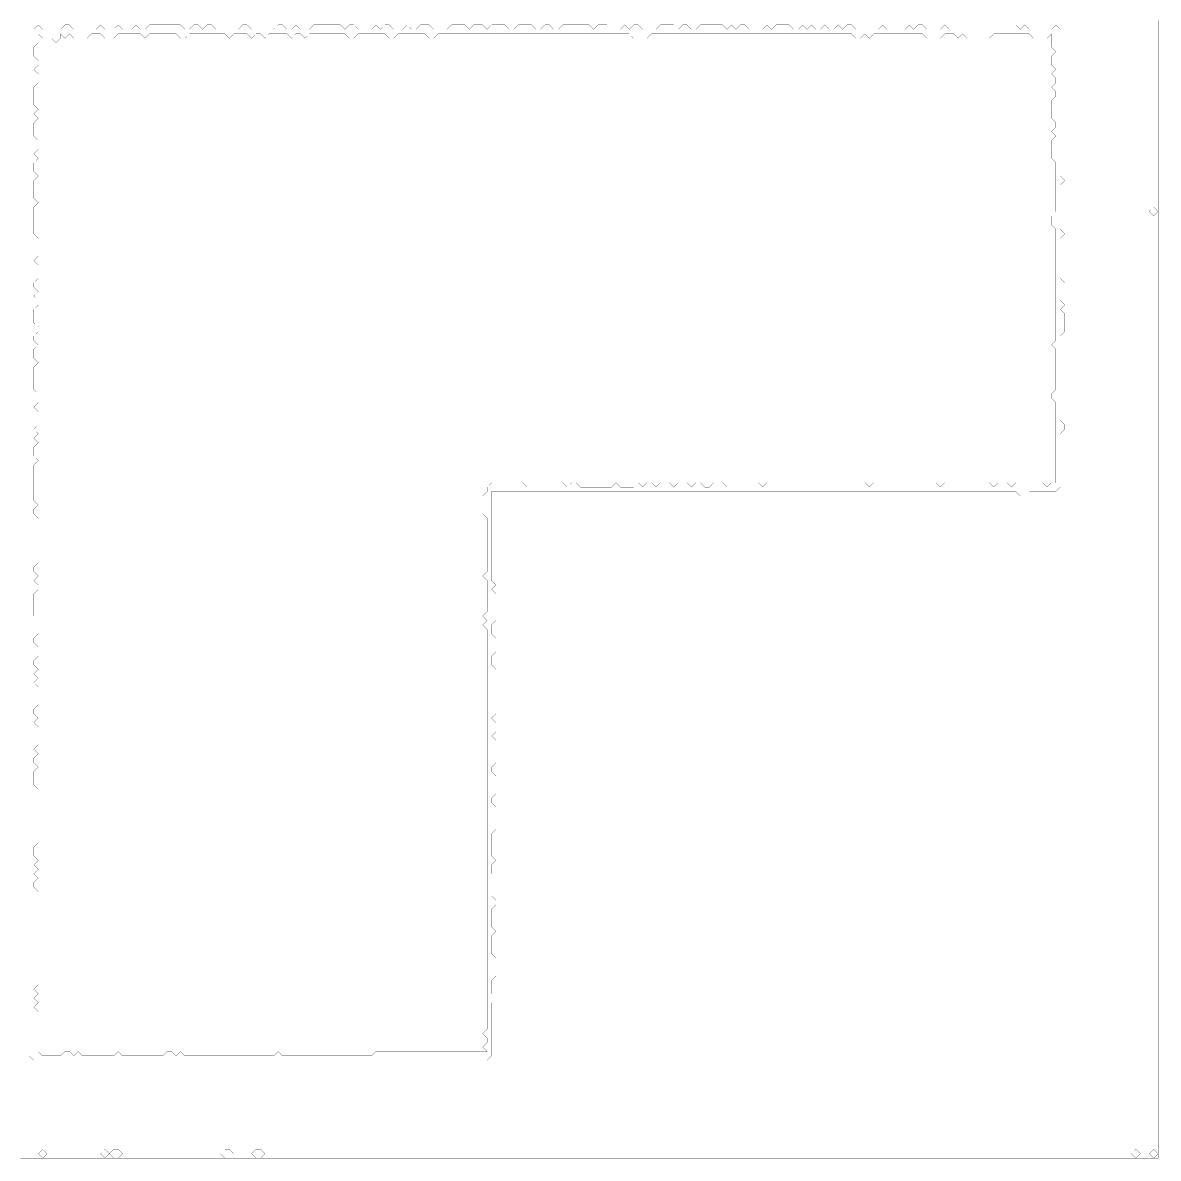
# Model space of a CAD drawing. Header units: metres. Extents: x 0 to 5221, y -5221 to 0.
# Drawn here: x 2610 to 5221, y -5221 to -2610 of the extents above; entities that cross this region are included whole.
import ezdxf

# ---------------------------------------------------------------- set-up
doc = ezdxf.new("R2010")
doc.units = ezdxf.units.M
doc.layers.add('conductor', color=1, linetype='Continuous')
doc.layers.add('substrate', color=5, linetype='Continuous')

msp = doc.modelspace()

# ---------------------------------------------------------------- linework, layer by layer
at = {"layer": 'conductor', "const_width": 0.5}
msp.add_lwpolyline([(2646.2, -2635.9), (2646.2, -2646.2), (2646.2, -2656.4), (2635.9, -2666.6), (2635.9, -2676.8), (2635.9, -2687), (2646.2, -2697.2), (2646.2, -2707.5), (2635.9, -2717.7), (2646.2, -2727.9), (2646.2, -2738.1), (2646.2, -2748.3), (2635.9, -2758.5), (2635.9, -2768.8), (2635.9, -2779), (2635.9, -2789.2), (2635.9, -2799.4), (2646.2, -2809.6), (2635.9, -2819.8), (2646.2, -2830.1), (2635.9, -2840.3), (2635.9, -2850.5), (2635.9, -2860.7), (2635.9, -2870.9), (2646.2, -2881.1), (2646.2, -2891.4), (2646.2, -2901.6), (2635.9, -2911.8), (2646.2, -2922), (2635.9, -2932.2), (2635.9, -2942.4), (2635.9, -2952.7), (2646.2, -2962.9), (2635.9, -2973.1), (2635.9, -2983.3), (2635.9, -2993.5), (2635.9, -3003.7), (2635.9, -3014), (2646.2, -3024.2), (2635.9, -3034.4), (2635.9, -3044.6), (2635.9, -3054.8), (2635.9, -3065), (2635.9, -3075.3), (2635.9, -3085.5), (2635.9, -3095.7), (2646.2, -3105.9), (2646.2, -3116.1), (2646.2, -3126.3), (2646.2, -3136.6), (2646.2, -3146.8), (2635.9, -3157), (2646.2, -3167.2), (2646.2, -3177.4), (2646.2, -3187.6), (2646.2, -3197.9), (2635.9, -3208.1), (2635.9, -3218.3), (2646.2, -3228.5), (2635.9, -3238.7), (2646.2, -3248.9), (2646.2, -3259.2), (2635.9, -3269.4), (2635.9, -3279.6), (2635.9, -3289.8), (2635.9, -3300), (2646.2, -3310.2), (2646.2, -3320.5), (2635.9, -3330.7), (2635.9, -3340.9), (2646.2, -3351.1), (2635.9, -3361.3), (2635.9, -3371.5), (2635.9, -3381.8), (2646.2, -3392), (2635.9, -3402.2), (2635.9, -3412.4), (2635.9, -3422.6), (2635.9, -3432.8), (2635.9, -3443.1), (2635.9, -3453.3), (2646.2, -3463.5), (2646.2, -3473.7), (2646.2, -3483.9), (2635.9, -3494.1), (2646.2, -3504.4), (2646.2, -3514.6), (2646.2, -3524.8), (2646.2, -3535), (2635.9, -3545.2), (2646.2, -3555.4), (2635.9, -3565.7), (2646.2, -3575.9), (2635.9, -3586.1), (2635.9, -3596.3), (2635.9, -3606.5), (2646.2, -3616.7), (2635.9, -3627), (2635.9, -3637.2), (2635.9, -3647.4), (2635.9, -3657.6), (2635.9, -3667.8), (2635.9, -3678), (2635.9, -3688.3), (2635.9, -3698.5), (2635.9, -3708.7), (2646.2, -3718.9), (2635.9, -3729.1), (2635.9, -3739.3), (2646.2, -3749.6), (2646.2, -3759.8), (2646.2, -3770), (2646.2, -3780.2), (2646.2, -3790.4), (2646.2, -3800.6), (2646.2, -3810.9), (2646.2, -3821.1), (2646.2, -3831.3), (2646.2, -3841.5), (2646.2, -3851.7), (2635.9, -3861.9), (2635.9, -3872.2), (2646.2, -3882.4), (2635.9, -3892.6), (2646.2, -3902.8), (2646.2, -3913), (2635.9, -3923.2), (2635.9, -3933.5), (2635.9, -3943.7), (2635.9, -3953.9), (2635.9, -3964.1), (2635.9, -3974.3), (2646.2, -3984.6), (2646.2, -3994.8), (2646.2, -4005), (2646.2, -4015.2), (2635.9, -4025.4), (2635.9, -4035.6), (2646.2, -4045.9), (2646.2, -4056.1), (2646.2, -4066.3), (2635.9, -4076.5), (2635.9, -4086.7), (2646.2, -4096.9), (2635.9, -4107.2), (2646.2, -4117.4), (2635.9, -4127.6), (2646.2, -4137.8), (2646.2, -4148), (2646.2, -4158.2), (2646.2, -4168.5), (2646.2, -4178.7), (2635.9, -4188.9), (2635.9, -4199.1), (2646.2, -4209.3), (2635.9, -4219.5), (2646.2, -4229.8), (2646.2, -4240), (2646.2, -4250.2), (2646.2, -4260.4), (2646.2, -4270.6), (2635.9, -4280.8), (2646.2, -4291.1), (2635.9, -4301.3), (2635.9, -4311.5), (2646.2, -4321.7), (2635.9, -4331.9), (2635.9, -4342.1), (2635.9, -4352.4), (2635.9, -4362.6), (2646.2, -4372.8), (2646.2, -4383), (2646.2, -4393.2), (2646.2, -4403.4), (2646.2, -4413.7), (2646.2, -4423.9), (2646.2, -4434.1), (2646.2, -4444.3), (2646.2, -4454.5), (2646.2, -4464.7), (2646.2, -4475), (2646.2, -4485.2), (2646.2, -4495.4), (2635.9, -4505.6), (2635.9, -4515.8), (2635.9, -4526), (2646.2, -4536.3), (2635.9, -4546.5), (2646.2, -4556.7), (2635.9, -4566.9), (2646.2, -4577.1), (2635.9, -4587.3), (2635.9, -4597.6), (2646.2, -4607.8), (2646.2, -4618), (2646.2, -4628.2), (2646.2, -4638.4), (2646.2, -4648.6), (2646.2, -4658.9), (2646.2, -4669.1), (2646.2, -4679.3), (2646.2, -4689.5), (2646.2, -4699.7), (2646.2, -4709.9), (2646.2, -4720.2), (2646.2, -4730.4), (2646.2, -4740.6), (2646.2, -4750.8), (2646.2, -4761), (2646.2, -4771.2), (2646.2, -4781.5), (2646.2, -4791.7), (2646.2, -4801.9), (2646.2, -4812.1), (2646.2, -4822.3), (2635.9, -4832.5), (2646.2, -4842.8), (2635.9, -4853), (2646.2, -4863.2), (2635.9, -4873.4), (2646.2, -4883.6), (2646.2, -4893.8), (2646.2, -4904.1), (2646.2, -4914.3), (2646.2, -4924.5), (2646.2, -4934.7), (2646.2, -4944.9), (2646.2, -4955.1), (2646.2, -4965.4), (2646.2, -4975.6), (2656.4, -4985.8), (2666.6, -4985.8), (2676.8, -4985.8), (2687, -4985.8), (2697.2, -4985.8), (2707.5, -4975.6), (2717.7, -4975.6), (2727.9, -4985.8), (2738.1, -4975.6), (2748.3, -4985.8), (2758.5, -4985.8), (2768.8, -4985.8), (2779, -4985.8), (2789.2, -4985.8), (2799.4, -4985.8), (2809.6, -4985.8), (2819.8, -4985.8), (2830.1, -4975.6), (2840.3, -4985.8), (2850.5, -4985.8), (2860.7, -4985.8), (2870.9, -4985.8), (2881.1, -4985.8), (2891.4, -4985.8), (2901.6, -4985.8), (2911.8, -4985.8), (2922, -4985.8), (2932.2, -4985.8), (2942.4, -4975.6), (2952.7, -4975.6), (2962.9, -4985.8), (2973.1, -4975.6), (2983.3, -4985.8), (2993.5, -4985.8), (3003.7, -4985.8), (3014, -4985.8), (3024.2, -4985.8), (3034.4, -4985.8), (3044.6, -4985.8), (3054.8, -4985.8), (3065, -4985.8), (3075.3, -4985.8), (3085.5, -4985.8), (3095.7, -4985.8), (3105.9, -4985.8), (3116.1, -4985.8), (3126.3, -4985.8), (3136.6, -4985.8), (3146.8, -4985.8), (3157, -4985.8), (3167.2, -4985.8), (3177.4, -4985.8), (3187.6, -4985.8), (3197.9, -4975.6), (3208.1, -4985.8), (3218.3, -4985.8), (3228.5, -4985.8), (3238.7, -4985.8), (3248.9, -4985.8), (3259.2, -4985.8), (3269.4, -4985.8), (3279.6, -4985.8), (3289.8, -4985.8), (3300, -4985.8), (3310.2, -4985.8), (3320.5, -4985.8), (3330.7, -4985.8), (3340.9, -4985.8), (3351.1, -4985.8), (3361.3, -4985.8), (3371.5, -4985.8), (3381.8, -4985.8), (3392, -4985.8), (3402.2, -4985.8), (3412.4, -4985.8), (3422.6, -4975.6), (3432.8, -4975.6), (3443.1, -4975.6), (3453.3, -4975.6), (3463.5, -4975.6), (3473.7, -4975.6), (3483.9, -4975.6), (3494.1, -4975.6), (3504.4, -4975.6), (3514.6, -4975.6), (3524.8, -4975.6), (3535, -4975.6), (3545.2, -4975.6), (3555.4, -4975.6), (3565.7, -4975.6), (3575.9, -4975.6), (3586.1, -4975.6), (3596.3, -4975.6), (3606.5, -4975.6), (3616.7, -4975.6), (3627, -4975.6), (3637.2, -4975.6), (3647.4, -4975.6), (3657.6, -4975.6), (3667.8, -4975.6), (3678, -4975.6), (3667.8, -4965.4), (3678, -4955.1), (3678, -4944.9), (3667.8, -4934.7), (3678, -4924.5), (3678, -4914.3), (3678, -4904.1), (3678, -4893.8), (3678, -4883.6), (3678, -4873.4), (3678, -4863.2), (3678, -4853), (3678, -4842.8), (3678, -4832.5), (3678, -4822.3), (3678, -4812.1), (3678, -4801.9), (3678, -4791.7), (3678, -4781.5), (3678, -4771.2), (3678, -4761), (3678, -4750.8), (3678, -4740.6), (3678, -4730.4), (3678, -4720.2), (3678, -4709.9), (3678, -4699.7), (3678, -4689.5), (3678, -4679.3), (3678, -4669.1), (3678, -4658.9), (3678, -4648.6), (3678, -4638.4), (3678, -4628.2), (3678, -4618), (3678, -4607.8), (3678, -4597.6), (3678, -4587.3), (3678, -4577.1), (3678, -4566.9), (3678, -4556.7), (3678, -4546.5), (3678, -4536.3), (3678, -4526), (3678, -4515.8), (3678, -4505.6), (3678, -4495.4), (3678, -4485.2), (3678, -4475), (3678, -4464.7), (3678, -4454.5), (3678, -4444.3), (3678, -4434.1), (3678, -4423.9), (3678, -4413.7), (3678, -4403.4), (3678, -4393.2), (3678, -4383), (3678, -4372.8), (3678, -4362.6), (3678, -4352.4), (3678, -4342.1), (3678, -4331.9), (3678, -4321.7), (3678, -4311.5), (3678, -4301.3), (3678, -4291.1), (3678, -4280.8), (3678, -4270.6), (3678, -4260.4), (3678, -4250.2), (3678, -4240), (3678, -4229.8), (3678, -4219.5), (3678, -4209.3), (3678, -4199.1), (3678, -4188.9), (3678, -4178.7), (3678, -4168.5), (3678, -4158.2), (3678, -4148), (3678, -4137.8), (3678, -4127.6), (3678, -4117.4), (3678, -4107.2), (3678, -4096.9), (3678, -4086.7), (3678, -4076.5), (3678, -4066.3), (3678, -4056.1), (3678, -4045.9), (3678, -4035.6), (3678, -4025.4), (3678, -4015.2), (3678, -4005), (3667.8, -3994.8), (3678, -3984.6), (3667.8, -3974.3), (3678, -3964.1), (3678, -3953.9), (3678, -3943.7), (3678, -3933.5), (3678, -3923.2), (3678, -3913), (3678, -3902.8), (3678, -3892.6), (3667.8, -3882.4), (3678, -3872.2), (3678, -3861.9), (3678, -3851.7), (3678, -3841.5), (3678, -3831.3), (3678, -3821.1), (3678, -3810.9), (3678, -3800.6), (3678, -3790.4), (3678, -3780.2), (3678, -3770), (3678, -3759.8), (3678, -3749.6), (3667.8, -3739.3), (3667.8, -3729.1), (3667.8, -3718.9), (3667.8, -3708.7), (3667.8, -3698.5), (3678, -3688.3), (3678, -3678), (3688.3, -3667.8), (3698.5, -3667.8), (3708.7, -3667.8), (3718.9, -3667.8), (3729.1, -3667.8), (3739.3, -3667.8), (3749.6, -3667.8), (3759.8, -3667.8), (3770, -3678), (3780.2, -3667.8), (3790.4, -3667.8), (3800.6, -3667.8), (3810.9, -3667.8), (3821.1, -3667.8), (3831.3, -3667.8), (3841.5, -3667.8), (3851.7, -3667.8), (3861.9, -3678), (3872.2, -3667.8), (3882.4, -3667.8), (3892.6, -3678), (3902.8, -3678), (3913, -3678), (3923.2, -3678), (3933.5, -3678), (3943.7, -3678), (3953.9, -3678), (3964.1, -3678), (3974.3, -3667.8), (3984.6, -3678), (3994.8, -3678), (4005, -3678), (4015.2, -3678), (4025.4, -3667.8), (4035.6, -3678), (4045.9, -3667.8), (4056.1, -3667.8), (4066.3, -3678), (4076.5, -3667.8), (4086.7, -3667.8), (4096.9, -3667.8), (4107.2, -3678), (4117.4, -3667.8), (4127.6, -3667.8), (4137.8, -3667.8), (4148, -3678), (4158.2, -3667.8), (4168.5, -3667.8), (4178.7, -3678), (4188.9, -3678), (4199.1, -3667.8), (4209.3, -3667.8), (4219.5, -3667.8), (4229.8, -3678), (4240, -3667.8), (4250.2, -3667.8), (4260.4, -3667.8), (4270.6, -3667.8), (4280.8, -3667.8), (4291.1, -3667.8), (4301.3, -3667.8), (4311.5, -3678), (4321.7, -3667.8), (4331.9, -3667.8), (4342.1, -3667.8), (4352.4, -3667.8), (4362.6, -3667.8), (4372.8, -3667.8), (4383, -3667.8), (4393.2, -3667.8), (4403.4, -3667.8), (4413.7, -3667.8), (4423.9, -3667.8), (4434.1, -3667.8), (4444.3, -3667.8), (4454.5, -3667.8), (4464.7, -3667.8), (4475, -3667.8), (4485.2, -3667.8), (4495.4, -3667.8), (4505.6, -3667.8), (4515.8, -3667.8), (4526, -3667.8), (4536.3, -3667.8), (4546.5, -3667.8), (4556.7, -3678), (4566.9, -3667.8), (4577.1, -3667.8), (4587.3, -3667.8), (4597.6, -3667.8), (4607.8, -3667.8), (4618, -3667.8), (4628.2, -3667.8), (4638.4, -3667.8), (4648.6, -3667.8), (4658.9, -3667.8), (4669.1, -3667.8), (4679.3, -3667.8), (4689.5, -3667.8), (4699.7, -3667.8), (4709.9, -3667.8), (4720.2, -3678), (4730.4, -3667.8), (4740.6, -3667.8), (4750.8, -3667.8), (4761, -3667.8), (4771.2, -3667.8), (4781.5, -3667.8), (4791.7, -3667.8), (4801.9, -3667.8), (4812.1, -3667.8), (4822.3, -3667.8), (4832.5, -3667.8), (4842.8, -3678), (4853, -3667.8), (4863.2, -3667.8), (4873.4, -3667.8), (4883.6, -3678), (4893.8, -3667.8), (4904.1, -3667.8), (4914.3, -3667.8), (4924.5, -3667.8), (4934.7, -3667.8), (4944.9, -3667.8), (4955.1, -3667.8), (4965.4, -3678), (4975.6, -3667.8), (4985.8, -3667.8), (4985.8, -3657.6), (4985.8, -3647.4), (4985.8, -3637.2), (4985.8, -3627), (4985.8, -3616.7), (4985.8, -3606.5), (4985.8, -3596.3), (4985.8, -3586.1), (4985.8, -3575.9), (4985.8, -3565.7), (4985.8, -3555.4), (4985.8, -3545.2), (4985.8, -3535), (4985.8, -3524.8), (4985.8, -3514.6), (4985.8, -3504.4), (4985.8, -3494.1), (4985.8, -3483.9), (4975.6, -3473.7), (4975.6, -3463.5), (4985.8, -3453.3), (4985.8, -3443.1), (4985.8, -3432.8), (4985.8, -3422.6), (4985.8, -3412.4), (4985.8, -3402.2), (4985.8, -3392), (4985.8, -3381.8), (4985.8, -3371.5), (4985.8, -3361.3), (4975.6, -3351.1), (4985.8, -3340.9), (4985.8, -3330.7), (4985.8, -3320.5), (4985.8, -3310.2), (4985.8, -3300), (4985.8, -3289.8), (4985.8, -3279.6), (4985.8, -3269.4), (4985.8, -3259.2), (4985.8, -3248.9), (4985.8, -3238.7), (4985.8, -3228.5), (4985.8, -3218.3), (4985.8, -3208.1), (4985.8, -3197.9), (4985.8, -3187.6), (4985.8, -3177.4), (4985.8, -3167.2), (4985.8, -3157), (4985.8, -3146.8), (4985.8, -3136.6), (4985.8, -3126.3), (4985.8, -3116.1), (4985.8, -3105.9), (4985.8, -3095.7), (4985.8, -3085.5), (4975.6, -3075.3), (4975.6, -3065), (4975.6, -3054.8), (4985.8, -3044.6), (4985.8, -3034.4), (4985.8, -3024.2), (4985.8, -3014), (4985.8, -3003.7), (4985.8, -2993.5), (4985.8, -2983.3), (4985.8, -2973.1), (4985.8, -2962.9), (4985.8, -2952.7), (4985.8, -2942.4), (4985.8, -2932.2), (4975.6, -2922), (4975.6, -2911.8), (4975.6, -2901.6), (4975.6, -2891.4), (4975.6, -2881.1), (4985.8, -2870.9), (4975.6, -2860.7), (4985.8, -2850.5), (4985.8, -2840.3), (4975.6, -2830.1), (4975.6, -2819.8), (4975.6, -2809.6), (4975.6, -2799.4), (4975.6, -2789.2), (4985.8, -2779), (4985.8, -2768.8), (4975.6, -2758.5), (4985.8, -2748.3), (4985.8, -2738.1), (4975.6, -2727.9), (4985.8, -2717.7), (4975.6, -2707.5), (4975.6, -2697.2), (4975.6, -2687), (4985.8, -2676.8), (4975.6, -2666.6), (4975.6, -2656.4), (4975.6, -2646.2), (4975.6, -2635.9), (4965.4, -2646.2), (4955.1, -2646.2), (4944.9, -2646.2), (4934.7, -2646.2), (4924.5, -2635.9), (4914.3, -2635.9), (4904.1, -2635.9), (4893.8, -2635.9), (4883.6, -2635.9), (4873.4, -2635.9), (4863.2, -2635.9), (4853, -2635.9), (4842.8, -2635.9), (4832.5, -2646.2), (4822.3, -2646.2), (4812.1, -2646.2), (4801.9, -2646.2), (4791.7, -2646.2), (4781.5, -2646.2), (4771.2, -2635.9), (4761, -2646.2), (4750.8, -2635.9), (4740.6, -2635.9), (4730.4, -2635.9), (4720.2, -2646.2), (4709.9, -2646.2), (4699.7, -2646.2), (4689.5, -2646.2), (4679.3, -2635.9), (4669.1, -2635.9), (4658.9, -2635.9), (4648.6, -2635.9), (4638.4, -2635.9), (4628.2, -2635.9), (4618, -2635.9), (4607.8, -2635.9), (4597.6, -2635.9), (4587.3, -2635.9), (4577.1, -2635.9), (4566.9, -2635.9), (4556.7, -2646.2), (4546.5, -2635.9), (4536.3, -2646.2), (4526, -2646.2), (4515.8, -2635.9), (4505.6, -2635.9), (4495.4, -2635.9), (4485.2, -2635.9), (4475, -2635.9), (4464.7, -2635.9), (4454.5, -2635.9), (4444.3, -2635.9), (4434.1, -2635.9), (4423.9, -2635.9), (4413.7, -2635.9), (4403.4, -2635.9), (4393.2, -2635.9), (4383, -2635.9), (4372.8, -2635.9), (4362.6, -2635.9), (4352.4, -2635.9), (4342.1, -2635.9), (4331.9, -2635.9), (4321.7, -2635.9), (4311.5, -2635.9), (4301.3, -2635.9), (4291.1, -2635.9), (4280.8, -2635.9), (4270.6, -2635.9), (4260.4, -2635.9), (4250.2, -2635.9), (4240, -2635.9), (4229.8, -2635.9), (4219.5, -2635.9), (4209.3, -2635.9), (4199.1, -2635.9), (4188.9, -2635.9), (4178.7, -2635.9), (4168.5, -2635.9), (4158.2, -2635.9), (4148, -2635.9), (4137.8, -2635.9), (4127.6, -2635.9), (4117.4, -2635.9), (4107.2, -2635.9), (4096.9, -2635.9), (4086.7, -2635.9), (4076.5, -2635.9), (4066.3, -2635.9), (4056.1, -2635.9), (4045.9, -2646.2), (4035.6, -2646.2), (4025.4, -2646.2), (4015.2, -2646.2), (4005, -2635.9), (3994.8, -2635.9), (3984.6, -2635.9), (3974.3, -2635.9), (3964.1, -2635.9), (3953.9, -2635.9), (3943.7, -2635.9), (3933.5, -2635.9), (3923.2, -2635.9), (3913, -2635.9), (3902.8, -2635.9), (3892.6, -2635.9), (3882.4, -2635.9), (3872.2, -2635.9), (3861.9, -2635.9), (3851.7, -2635.9), (3841.5, -2635.9), (3831.3, -2635.9), (3821.1, -2635.9), (3810.9, -2635.9), (3800.6, -2635.9), (3790.4, -2635.9), (3780.2, -2635.9), (3770, -2635.9), (3759.8, -2635.9), (3749.6, -2635.9), (3739.3, -2635.9), (3729.1, -2635.9), (3718.9, -2635.9), (3708.7, -2635.9), (3698.5, -2635.9), (3688.3, -2635.9), (3678, -2635.9), (3667.8, -2635.9), (3657.6, -2635.9), (3647.4, -2635.9), (3637.2, -2635.9), (3627, -2635.9), (3616.7, -2635.9), (3606.5, -2635.9), (3596.3, -2635.9), (3586.1, -2635.9), (3575.9, -2635.9), (3565.7, -2635.9), (3555.4, -2646.2), (3545.2, -2646.2), (3535, -2635.9), (3524.8, -2635.9), (3514.6, -2635.9), (3504.4, -2635.9), (3494.1, -2635.9), (3483.9, -2635.9), (3473.7, -2635.9), (3463.5, -2646.2), (3453.3, -2646.2), (3443.1, -2635.9), (3432.8, -2635.9), (3422.6, -2635.9), (3412.4, -2635.9), (3402.2, -2635.9), (3392, -2635.9), (3381.8, -2635.9), (3371.5, -2646.2), (3361.3, -2646.2), (3351.1, -2635.9), (3340.9, -2635.9), (3330.7, -2635.9), (3320.5, -2635.9), (3310.2, -2635.9), (3300, -2635.9), (3289.8, -2635.9), (3279.6, -2635.9), (3269.4, -2635.9), (3259.2, -2646.2), (3248.9, -2635.9), (3238.7, -2635.9), (3228.5, -2646.2), (3218.3, -2635.9), (3208.1, -2635.9), (3197.9, -2635.9), (3187.6, -2635.9), (3177.4, -2635.9), (3167.2, -2646.2), (3157, -2635.9), (3146.8, -2635.9), (3136.6, -2646.2), (3126.3, -2635.9), (3116.1, -2635.9), (3105.9, -2635.9), (3095.7, -2635.9), (3085.5, -2646.2), (3075.3, -2635.9), (3065, -2635.9), (3054.8, -2635.9), (3044.6, -2635.9), (3034.4, -2635.9), (3024.2, -2635.9), (3014, -2635.9), (3003.7, -2635.9), (2993.5, -2635.9), (2983.3, -2646.2), (2973.1, -2646.2), (2962.9, -2635.9), (2952.7, -2635.9), (2942.4, -2635.9), (2932.2, -2635.9), (2922, -2635.9), (2911.8, -2635.9), (2901.6, -2635.9), (2891.4, -2646.2), (2881.1, -2635.9), (2870.9, -2635.9), (2860.7, -2635.9), (2850.5, -2635.9), (2840.3, -2635.9), (2830.1, -2635.9), (2819.8, -2646.2), (2809.6, -2646.2), (2799.4, -2646.2), (2789.2, -2635.9), (2779, -2635.9), (2768.8, -2635.9), (2758.5, -2646.2), (2748.3, -2646.2), (2738.1, -2646.2), (2727.9, -2646.2), (2717.7, -2635.9), (2707.5, -2646.2), (2697.2, -2635.9), (2697.2, -2646.2), (2687, -2656.4), (2676.8, -2646.2), (2666.6, -2646.2), (2656.4, -2646.2)], close=True, dxfattribs=at)
at = {"layer": 'substrate', "const_width": 0.5}
msp.add_lwpolyline([(2605.3, -5220.8), (2615.5, -5220.8), (2625.7, -5220.8), (2635.9, -5220.8), (2646.2, -5220.8), (2656.4, -5220.8), (2666.6, -5220.8), (2676.8, -5220.8), (2687, -5220.8), (2697.2, -5220.8), (2707.5, -5220.8), (2717.7, -5220.8), (2727.9, -5220.8), (2738.1, -5220.8), (2748.3, -5220.8), (2758.5, -5220.8), (2768.8, -5220.8), (2779, -5220.8), (2789.2, -5220.8), (2799.4, -5220.8), (2809.6, -5220.8), (2819.8, -5220.8), (2830.1, -5220.8), (2840.3, -5220.8), (2850.5, -5220.8), (2860.7, -5220.8), (2870.9, -5220.8), (2881.1, -5220.8), (2891.4, -5220.8), (2901.6, -5220.8), (2911.8, -5220.8), (2922, -5220.8), (2932.2, -5220.8), (2942.4, -5220.8), (2952.7, -5220.8), (2962.9, -5220.8), (2973.1, -5220.8), (2983.3, -5220.8), (2993.5, -5220.8), (3003.7, -5220.8), (3014, -5220.8), (3024.2, -5220.8), (3034.4, -5220.8), (3044.6, -5220.8), (3054.8, -5220.8), (3065, -5220.8), (3075.3, -5220.8), (3085.5, -5220.8), (3095.7, -5220.8), (3105.9, -5220.8), (3116.1, -5220.8), (3126.3, -5220.8), (3136.6, -5220.8), (3146.8, -5220.8), (3157, -5220.8), (3167.2, -5220.8), (3177.4, -5220.8), (3187.6, -5220.8), (3197.9, -5220.8), (3208.1, -5220.8), (3218.3, -5220.8), (3228.5, -5220.8), (3238.7, -5220.8), (3248.9, -5220.8), (3259.2, -5220.8), (3269.4, -5220.8), (3279.6, -5220.8), (3289.8, -5220.8), (3300, -5220.8), (3310.2, -5220.8), (3320.5, -5220.8), (3330.7, -5220.8), (3340.9, -5220.8), (3351.1, -5220.8), (3361.3, -5220.8), (3371.5, -5220.8), (3381.8, -5220.8), (3392, -5220.8), (3402.2, -5220.8), (3412.4, -5220.8), (3422.6, -5220.8), (3432.8, -5220.8), (3443.1, -5220.8), (3453.3, -5220.8), (3463.5, -5220.8), (3473.7, -5220.8), (3483.9, -5220.8), (3494.1, -5220.8), (3504.4, -5220.8), (3514.6, -5220.8), (3524.8, -5220.8), (3535, -5220.8), (3545.2, -5220.8), (3555.4, -5220.8), (3565.7, -5220.8), (3575.9, -5220.8), (3586.1, -5220.8), (3596.3, -5220.8), (3606.5, -5220.8), (3616.7, -5220.8), (3627, -5220.8), (3637.2, -5220.8), (3647.4, -5220.8), (3657.6, -5220.8), (3667.8, -5220.8), (3678, -5220.8), (3688.3, -5220.8), (3698.5, -5220.8), (3708.7, -5220.8), (3718.9, -5220.8), (3729.1, -5220.8), (3739.3, -5220.8), (3749.6, -5220.8), (3759.8, -5220.8), (3770, -5220.8), (3780.2, -5220.8), (3790.4, -5220.8), (3800.6, -5220.8), (3810.9, -5220.8), (3821.1, -5220.8), (3831.3, -5220.8), (3841.5, -5220.8), (3851.7, -5220.8), (3861.9, -5220.8), (3872.2, -5220.8), (3882.4, -5220.8), (3892.6, -5220.8), (3902.8, -5220.8), (3913, -5220.8), (3923.2, -5220.8), (3933.5, -5220.8), (3943.7, -5220.8), (3953.9, -5220.8), (3964.1, -5220.8), (3974.3, -5220.8), (3984.6, -5220.8), (3994.8, -5220.8), (4005, -5220.8), (4015.2, -5220.8), (4025.4, -5220.8), (4035.6, -5220.8), (4045.9, -5220.8), (4056.1, -5220.8), (4066.3, -5220.8), (4076.5, -5220.8), (4086.7, -5220.8), (4096.9, -5220.8), (4107.2, -5220.8), (4117.4, -5220.8), (4127.6, -5220.8), (4137.8, -5220.8), (4148, -5220.8), (4158.2, -5220.8), (4168.5, -5220.8), (4178.7, -5220.8), (4188.9, -5220.8), (4199.1, -5220.8), (4209.3, -5220.8), (4219.5, -5220.8), (4229.8, -5220.8), (4240, -5220.8), (4250.2, -5220.8), (4260.4, -5220.8), (4270.6, -5220.8), (4280.8, -5220.8), (4291.1, -5220.8), (4301.3, -5220.8), (4311.5, -5220.8), (4321.7, -5220.8), (4331.9, -5220.8), (4342.1, -5220.8), (4352.4, -5220.8), (4362.6, -5220.8), (4372.8, -5220.8), (4383, -5220.8), (4393.2, -5220.8), (4403.4, -5220.8), (4413.7, -5220.8), (4423.9, -5220.8), (4434.1, -5220.8), (4444.3, -5220.8), (4454.5, -5220.8), (4464.7, -5220.8), (4475, -5220.8), (4485.2, -5220.8), (4495.4, -5220.8), (4505.6, -5220.8), (4515.8, -5220.8), (4526, -5220.8), (4536.3, -5220.8), (4546.5, -5220.8), (4556.7, -5220.8), (4566.9, -5220.8), (4577.1, -5220.8), (4587.3, -5220.8), (4597.6, -5220.8), (4607.8, -5220.8), (4618, -5220.8), (4628.2, -5220.8), (4638.4, -5220.8), (4648.6, -5220.8), (4658.9, -5220.8), (4669.1, -5220.8), (4679.3, -5220.8), (4689.5, -5220.8), (4699.7, -5220.8), (4709.9, -5220.8), (4720.2, -5220.8), (4730.4, -5220.8), (4740.6, -5220.8), (4750.8, -5220.8), (4761, -5220.8), (4771.2, -5220.8), (4781.5, -5220.8), (4791.7, -5220.8), (4801.9, -5220.8), (4812.1, -5220.8), (4822.3, -5220.8), (4832.5, -5220.8), (4842.8, -5220.8), (4853, -5220.8), (4863.2, -5220.8), (4873.4, -5220.8), (4883.6, -5220.8), (4893.8, -5220.8), (4904.1, -5220.8), (4914.3, -5220.8), (4924.5, -5220.8), (4934.7, -5220.8), (4944.9, -5220.8), (4955.1, -5220.8), (4965.4, -5220.8), (4975.6, -5220.8), (4985.8, -5220.8), (4996, -5220.8), (5006.2, -5220.8), (5016.4, -5220.8), (5026.7, -5220.8), (5036.9, -5220.8), (5047.1, -5220.8), (5057.3, -5220.8), (5067.5, -5220.8), (5077.7, -5220.8), (5088, -5220.8), (5098.2, -5220.8), (5108.4, -5220.8), (5118.6, -5220.8), (5128.8, -5220.8), (5139, -5220.8), (5149.3, -5220.8), (5159.5, -5220.8), (5169.7, -5220.8), (5179.9, -5220.8), (5190.1, -5220.8), (5200.3, -5220.8), (5210.6, -5220.8), (5220.8, -5220.8), (5220.8, -5210.6), (5220.8, -5200.3), (5220.8, -5190.1), (5220.8, -5179.9), (5220.8, -5169.7), (5220.8, -5159.5), (5220.8, -5149.3), (5220.8, -5139), (5220.8, -5128.8), (5220.8, -5118.6), (5220.8, -5108.4), (5220.8, -5098.2), (5220.8, -5088), (5220.8, -5077.7), (5220.8, -5067.5), (5220.8, -5057.3), (5220.8, -5047.1), (5220.8, -5036.9), (5220.8, -5026.7), (5220.8, -5016.4), (5220.8, -5006.2), (5220.8, -4996), (5220.8, -4985.8), (5220.8, -4975.6), (5220.8, -4965.4), (5220.8, -4955.1), (5220.8, -4944.9), (5220.8, -4934.7), (5220.8, -4924.5), (5220.8, -4914.3), (5220.8, -4904.1), (5220.8, -4893.8), (5220.8, -4883.6), (5220.8, -4873.4), (5220.8, -4863.2), (5220.8, -4853), (5220.8, -4842.8), (5220.8, -4832.5), (5220.8, -4822.3), (5220.8, -4812.1), (5220.8, -4801.9), (5220.8, -4791.7), (5220.8, -4781.5), (5220.8, -4771.2), (5220.8, -4761), (5220.8, -4750.8), (5220.8, -4740.6), (5220.8, -4730.4), (5220.8, -4720.2), (5220.8, -4709.9), (5220.8, -4699.7), (5220.8, -4689.5), (5220.8, -4679.3), (5220.8, -4669.1), (5220.8, -4658.9), (5220.8, -4648.6), (5220.8, -4638.4), (5220.8, -4628.2), (5220.8, -4618), (5220.8, -4607.8), (5220.8, -4597.6), (5220.8, -4587.3), (5220.8, -4577.1), (5220.8, -4566.9), (5220.8, -4556.7), (5220.8, -4546.5), (5220.8, -4536.3), (5220.8, -4526), (5220.8, -4515.8), (5220.8, -4505.6), (5220.8, -4495.4), (5220.8, -4485.2), (5220.8, -4475), (5220.8, -4464.7), (5220.8, -4454.5), (5220.8, -4444.3), (5220.8, -4434.1), (5220.8, -4423.9), (5220.8, -4413.7), (5220.8, -4403.4), (5220.8, -4393.2), (5220.8, -4383), (5220.8, -4372.8), (5220.8, -4362.6), (5220.8, -4352.4), (5220.8, -4342.1), (5220.8, -4331.9), (5220.8, -4321.7), (5220.8, -4311.5), (5220.8, -4301.3), (5220.8, -4291.1), (5220.8, -4280.8), (5220.8, -4270.6), (5220.8, -4260.4), (5220.8, -4250.2), (5220.8, -4240), (5220.8, -4229.8), (5220.8, -4219.5), (5220.8, -4209.3), (5220.8, -4199.1), (5220.8, -4188.9), (5220.8, -4178.7), (5220.8, -4168.5), (5220.8, -4158.2), (5220.8, -4148), (5220.8, -4137.8), (5220.8, -4127.6), (5220.8, -4117.4), (5220.8, -4107.2), (5220.8, -4096.9), (5220.8, -4086.7), (5220.8, -4076.5), (5220.8, -4066.3), (5220.8, -4056.1), (5220.8, -4045.9), (5220.8, -4035.6), (5220.8, -4025.4), (5220.8, -4015.2), (5220.8, -4005), (5220.8, -3994.8), (5220.8, -3984.6), (5220.8, -3974.3), (5220.8, -3964.1), (5220.8, -3953.9), (5220.8, -3943.7), (5220.8, -3933.5), (5220.8, -3923.2), (5220.8, -3913), (5220.8, -3902.8), (5220.8, -3892.6), (5220.8, -3882.4), (5220.8, -3872.2), (5220.8, -3861.9), (5220.8, -3851.7), (5220.8, -3841.5), (5220.8, -3831.3), (5220.8, -3821.1), (5220.8, -3810.9), (5220.8, -3800.6), (5220.8, -3790.4), (5220.8, -3780.2), (5220.8, -3770), (5220.8, -3759.8), (5220.8, -3749.6), (5220.8, -3739.3), (5220.8, -3729.1), (5220.8, -3718.9), (5220.8, -3708.7), (5220.8, -3698.5), (5220.8, -3688.3), (5220.8, -3678), (5220.8, -3667.8), (5220.8, -3657.6), (5220.8, -3647.4), (5220.8, -3637.2), (5220.8, -3627), (5220.8, -3616.7), (5220.8, -3606.5), (5220.8, -3596.3), (5220.8, -3586.1), (5220.8, -3575.9), (5220.8, -3565.7), (5220.8, -3555.4), (5220.8, -3545.2), (5220.8, -3535), (5220.8, -3524.8), (5220.8, -3514.6), (5220.8, -3504.4), (5220.8, -3494.1), (5220.8, -3483.9), (5220.8, -3473.7), (5220.8, -3463.5), (5220.8, -3453.3), (5220.8, -3443.1), (5220.8, -3432.8), (5220.8, -3422.6), (5220.8, -3412.4), (5220.8, -3402.2), (5220.8, -3392), (5220.8, -3381.8), (5220.8, -3371.5), (5220.8, -3361.3), (5220.8, -3351.1), (5220.8, -3340.9), (5220.8, -3330.7), (5220.8, -3320.5), (5220.8, -3310.2), (5220.8, -3300), (5220.8, -3289.8), (5220.8, -3279.6), (5220.8, -3269.4), (5220.8, -3259.2), (5220.8, -3248.9), (5220.8, -3238.7), (5220.8, -3228.5), (5220.8, -3218.3), (5220.8, -3208.1), (5220.8, -3197.9), (5220.8, -3187.6), (5220.8, -3177.4), (5220.8, -3167.2), (5220.8, -3157), (5220.8, -3146.8), (5220.8, -3136.6), (5220.8, -3126.3), (5220.8, -3116.1), (5220.8, -3105.9), (5220.8, -3095.7), (5220.8, -3085.5), (5220.8, -3075.3), (5220.8, -3065), (5220.8, -3054.8), (5220.8, -3044.6), (5220.8, -3034.4), (5220.8, -3024.2), (5220.8, -3014), (5220.8, -3003.7), (5220.8, -2993.5), (5220.8, -2983.3), (5220.8, -2973.1), (5220.8, -2962.9), (5220.8, -2952.7), (5220.8, -2942.4), (5220.8, -2932.2), (5220.8, -2922), (5220.8, -2911.8), (5220.8, -2901.6), (5220.8, -2891.4), (5220.8, -2881.1), (5220.8, -2870.9), (5220.8, -2860.7), (5220.8, -2850.5), (5220.8, -2840.3), (5220.8, -2830.1), (5220.8, -2819.8), (5220.8, -2809.6), (5220.8, -2799.4), (5220.8, -2789.2), (5220.8, -2779), (5220.8, -2768.8), (5220.8, -2758.5), (5220.8, -2748.3), (5220.8, -2738.1), (5220.8, -2727.9), (5220.8, -2717.7), (5220.8, -2707.5), (5220.8, -2697.2), (5220.8, -2687), (5220.8, -2676.8), (5220.8, -2666.6), (5220.8, -2656.4), (5220.8, -2646.2), (5220.8, -2635.9), (5220.8, -2625.7), (5220.8, -2615.5), (5220.8, -2605.3)], dxfattribs=at)
for points in [[(2635.9, -2625.7), (2646.2, -2615.5), (2656.4, -2625.7), (2666.6, -2625.7), (2676.8, -2625.7), (2687, -2625.7), (2697.2, -2625.7), (2707.5, -2615.5), (2717.7, -2615.5), (2727.9, -2625.7), (2738.1, -2625.7), (2748.3, -2625.7), (2758.5, -2625.7), (2768.8, -2625.7), (2779, -2625.7), (2789.2, -2615.5), (2799.4, -2625.7), (2809.6, -2625.7), (2819.8, -2625.7), (2830.1, -2615.5), (2840.3, -2625.7), (2850.5, -2625.7), (2860.7, -2625.7), (2870.9, -2615.5), (2881.1, -2625.7), (2891.4, -2625.7), (2901.6, -2615.5), (2911.8, -2615.5), (2922, -2615.5), (2932.2, -2615.5), (2942.4, -2615.5), (2952.7, -2615.5), (2962.9, -2615.5), (2973.1, -2615.5), (2983.3, -2625.7), (2993.5, -2625.7), (3003.7, -2615.5), (3014, -2615.5), (3024.2, -2625.7), (3034.4, -2615.5), (3044.6, -2615.5), (3054.8, -2625.7), (3065, -2625.7), (3075.3, -2625.7), (3085.5, -2625.7), (3095.7, -2625.7), (3105.9, -2625.7), (3116.1, -2615.5), (3126.3, -2615.5), (3136.6, -2625.7), (3146.8, -2625.7), (3157, -2625.7), (3167.2, -2625.7), (3177.4, -2625.7), (3187.6, -2625.7), (3197.9, -2615.5), (3208.1, -2615.5), (3218.3, -2625.7), (3228.5, -2625.7), (3238.7, -2615.5), (3248.9, -2625.7), (3259.2, -2625.7), (3269.4, -2625.7), (3279.6, -2615.5), (3289.8, -2615.5), (3300, -2615.5), (3310.2, -2615.5), (3320.5, -2615.5), (3330.7, -2615.5), (3340.9, -2615.5), (3351.1, -2625.7), (3361.3, -2615.5), (3371.5, -2615.5), (3381.8, -2625.7), (3392, -2625.7), (3402.2, -2625.7), (3412.4, -2625.7), (3422.6, -2615.5), (3432.8, -2625.7), (3443.1, -2615.5), (3453.3, -2615.5), (3463.5, -2625.7), (3473.7, -2625.7), (3483.9, -2625.7), (3494.1, -2615.5), (3504.4, -2625.7), (3514.6, -2625.7), (3524.8, -2615.5), (3535, -2615.5), (3545.2, -2615.5), (3555.4, -2625.7), (3565.7, -2625.7), (3575.9, -2625.7), (3586.1, -2625.7), (3596.3, -2615.5), (3606.5, -2615.5), (3616.7, -2615.5), (3627, -2615.5), (3637.2, -2625.7), (3647.4, -2615.5), (3657.6, -2615.5), (3667.8, -2615.5), (3678, -2625.7), (3688.3, -2615.5), (3698.5, -2615.5), (3708.7, -2615.5), (3718.9, -2615.5), (3729.1, -2625.7), (3739.3, -2625.7), (3749.6, -2615.5), (3759.8, -2615.5), (3770, -2615.5), (3780.2, -2615.5), (3790.4, -2625.7), (3800.6, -2625.7), (3810.9, -2615.5), (3821.1, -2615.5), (3831.3, -2625.7), (3841.5, -2625.7), (3851.7, -2615.5), (3861.9, -2615.5), (3872.2, -2615.5), (3882.4, -2615.5), (3892.6, -2615.5), (3902.8, -2615.5), (3913, -2615.5), (3923.2, -2625.7), (3933.5, -2615.5), (3943.7, -2615.5), (3953.9, -2615.5), (3964.1, -2625.7), (3974.3, -2625.7), (3984.6, -2625.7), (3994.8, -2615.5), (4005, -2625.7), (4015.2, -2615.5), (4025.4, -2615.5), (4035.6, -2625.7), (4045.9, -2625.7), (4056.1, -2625.7), (4066.3, -2625.7), (4076.5, -2615.5), (4086.7, -2615.5), (4096.9, -2615.5), (4107.2, -2615.5), (4117.4, -2625.7), (4127.6, -2615.5), (4137.8, -2615.5), (4148, -2625.7), (4158.2, -2625.7), (4168.5, -2615.5), (4178.7, -2615.5), (4188.9, -2615.5), (4199.1, -2615.5), (4209.3, -2615.5), (4219.5, -2615.5), (4229.8, -2625.7), (4240, -2615.5), (4250.2, -2625.7), (4260.4, -2615.5), (4270.6, -2615.5), (4280.8, -2625.7), (4291.1, -2625.7), (4301.3, -2625.7), (4311.5, -2625.7), (4321.7, -2615.5), (4331.9, -2625.7), (4342.1, -2615.5), (4352.4, -2615.5), (4362.6, -2615.5), (4372.8, -2615.5), (4383, -2625.7), (4393.2, -2625.7), (4403.4, -2615.5), (4413.7, -2625.7), (4423.9, -2615.5), (4434.1, -2625.7), (4444.3, -2625.7), (4454.5, -2615.5), (4464.7, -2625.7), (4475, -2625.7), (4485.2, -2615.5), (4495.4, -2625.7), (4505.6, -2615.5), (4515.8, -2615.5), (4526, -2625.7), (4536.3, -2625.7), (4546.5, -2625.7), (4556.7, -2625.7), (4566.9, -2625.7), (4577.1, -2625.7), (4587.3, -2615.5), (4597.6, -2625.7), (4607.8, -2625.7), (4618, -2625.7), (4628.2, -2625.7), (4638.4, -2625.7), (4648.6, -2615.5), (4658.9, -2625.7), (4669.1, -2615.5), (4679.3, -2615.5), (4689.5, -2625.7), (4699.7, -2625.7), (4709.9, -2625.7), (4720.2, -2625.7), (4730.4, -2615.5), (4740.6, -2625.7), (4750.8, -2625.7), (4761, -2625.7), (4771.2, -2625.7), (4781.5, -2625.7), (4791.7, -2625.7), (4801.9, -2625.7), (4812.1, -2625.7), (4822.3, -2625.7), (4832.5, -2625.7), (4842.8, -2625.7), (4853, -2625.7), (4863.2, -2625.7), (4873.4, -2625.7), (4883.6, -2625.7), (4893.8, -2615.5), (4904.1, -2625.7), (4914.3, -2615.5), (4924.5, -2625.7), (4934.7, -2625.7), (4944.9, -2625.7), (4955.1, -2625.7), (4965.4, -2625.7), (4975.6, -2625.7), (4985.8, -2615.5), (4996, -2625.7), (4996, -2635.9), (4996, -2646.2), (4996, -2656.4), (4996, -2666.6), (4996, -2676.8), (4996, -2687), (4996, -2697.2), (4996, -2707.5), (4996, -2717.7), (4996, -2727.9), (4996, -2738.1), (4996, -2748.3), (4996, -2758.5), (4996, -2768.8), (4996, -2779), (4996, -2789.2), (4996, -2799.4), (4996, -2809.6), (4996, -2819.8), (4996, -2830.1), (4996, -2840.3), (4996, -2850.5), (4996, -2860.7), (4996, -2870.9), (4996, -2881.1), (4996, -2891.4), (4996, -2901.6), (4996, -2911.8), (4996, -2922), (4996, -2932.2), (4996, -2942.4), (4996, -2952.7), (4996, -2962.9), (5006.2, -2973.1), (4996, -2983.3), (4996, -2993.5), (4996, -3003.7), (4996, -3014), (4996, -3024.2), (4996, -3034.4), (4996, -3044.6), (4996, -3054.8), (4996, -3065), (4996, -3075.3), (4996, -3085.5), (5006.2, -3095.7), (4996, -3105.9), (4996, -3116.1), (4996, -3126.3), (4996, -3136.6), (4996, -3146.8), (4996, -3157), (4996, -3167.2), (4996, -3177.4), (4996, -3187.6), (4996, -3197.9), (5006.2, -3208.1), (4996, -3218.3), (4996, -3228.5), (4996, -3238.7), (4996, -3248.9), (5006.2, -3259.2), (4996, -3269.4), (5006.2, -3279.6), (5006.2, -3289.8), (5006.2, -3300), (5006.2, -3310.2), (5006.2, -3320.5), (4996, -3330.7), (4996, -3340.9), (4996, -3351.1), (4996, -3361.3), (4996, -3371.5), (4996, -3381.8), (4996, -3392), (4996, -3402.2), (4996, -3412.4), (4996, -3422.6), (4996, -3432.8), (4996, -3443.1), (4996, -3453.3), (4996, -3463.5), (4996, -3473.7), (4996, -3483.9), (4996, -3494.1), (4996, -3504.4), (4996, -3514.6), (4996, -3524.8), (5006.2, -3535), (5006.2, -3545.2), (4996, -3555.4), (4996, -3565.7), (4996, -3575.9), (4996, -3586.1), (4996, -3596.3), (4996, -3606.5), (4996, -3616.7), (4996, -3627), (4996, -3637.2), (4996, -3647.4), (4996, -3657.6), (4996, -3667.8), (4996, -3678), (4985.8, -3688.3), (4975.6, -3688.3), (4965.4, -3688.3), (4955.1, -3688.3), (4944.9, -3688.3), (4934.7, -3688.3), (4924.5, -3688.3), (4914.3, -3698.5), (4904.1, -3698.5), (4893.8, -3688.3), (4883.6, -3688.3), (4873.4, -3688.3), (4863.2, -3688.3), (4853, -3688.3), (4842.8, -3688.3), (4832.5, -3688.3), (4822.3, -3688.3), (4812.1, -3688.3), (4801.9, -3688.3), (4791.7, -3688.3), (4781.5, -3688.3), (4771.2, -3688.3), (4761, -3688.3), (4750.8, -3688.3), (4740.6, -3688.3), (4730.4, -3688.3), (4720.2, -3688.3), (4709.9, -3688.3), (4699.7, -3688.3), (4689.5, -3688.3), (4679.3, -3688.3), (4669.1, -3688.3), (4658.9, -3688.3), (4648.6, -3688.3), (4638.4, -3688.3), (4628.2, -3688.3), (4618, -3688.3), (4607.8, -3688.3), (4597.6, -3688.3), (4587.3, -3688.3), (4577.1, -3688.3), (4566.9, -3688.3), (4556.7, -3688.3), (4546.5, -3688.3), (4536.3, -3688.3), (4526, -3688.3), (4515.8, -3688.3), (4505.6, -3688.3), (4495.4, -3688.3), (4485.2, -3688.3), (4475, -3688.3), (4464.7, -3688.3), (4454.5, -3688.3), (4444.3, -3688.3), (4434.1, -3688.3), (4423.9, -3688.3), (4413.7, -3688.3), (4403.4, -3688.3), (4393.2, -3688.3), (4383, -3688.3), (4372.8, -3688.3), (4362.6, -3688.3), (4352.4, -3688.3), (4342.1, -3688.3), (4331.9, -3688.3), (4321.7, -3688.3), (4311.5, -3688.3), (4301.3, -3688.3), (4291.1, -3688.3), (4280.8, -3688.3), (4270.6, -3688.3), (4260.4, -3688.3), (4250.2, -3688.3), (4240, -3688.3), (4229.8, -3688.3), (4219.5, -3688.3), (4209.3, -3688.3), (4199.1, -3688.3), (4188.9, -3688.3), (4178.7, -3688.3), (4168.5, -3688.3), (4158.2, -3688.3), (4148, -3688.3), (4137.8, -3688.3), (4127.6, -3688.3), (4117.4, -3688.3), (4107.2, -3688.3), (4096.9, -3688.3), (4086.7, -3688.3), (4076.5, -3688.3), (4066.3, -3688.3), (4056.1, -3688.3), (4045.9, -3688.3), (4035.6, -3688.3), (4025.4, -3688.3), (4015.2, -3688.3), (4005, -3688.3), (3994.8, -3688.3), (3984.6, -3688.3), (3974.3, -3688.3), (3964.1, -3688.3), (3953.9, -3688.3), (3943.7, -3688.3), (3933.5, -3688.3), (3923.2, -3688.3), (3913, -3688.3), (3902.8, -3688.3), (3892.6, -3688.3), (3882.4, -3688.3), (3872.2, -3688.3), (3861.9, -3688.3), (3851.7, -3688.3), (3841.5, -3688.3), (3831.3, -3688.3), (3821.1, -3688.3), (3810.9, -3688.3), (3800.6, -3688.3), (3790.4, -3688.3), (3780.2, -3688.3), (3770, -3688.3), (3759.8, -3688.3), (3749.6, -3688.3), (3739.3, -3688.3), (3729.1, -3688.3), (3718.9, -3688.3), (3708.7, -3688.3), (3698.5, -3688.3), (3688.3, -3688.3), (3688.3, -3698.5), (3688.3, -3708.7), (3688.3, -3718.9), (3688.3, -3729.1), (3688.3, -3739.3), (3688.3, -3749.6), (3688.3, -3759.8), (3688.3, -3770), (3688.3, -3780.2), (3688.3, -3790.4), (3688.3, -3800.6), (3688.3, -3810.9), (3688.3, -3821.1), (3688.3, -3831.3), (3688.3, -3841.5), (3688.3, -3851.7), (3688.3, -3861.9), (3688.3, -3872.2), (3688.3, -3882.4), (3688.3, -3892.6), (3698.5, -3902.8), (3688.3, -3913), (3698.5, -3923.2), (3698.5, -3933.5), (3698.5, -3943.7), (3698.5, -3953.9), (3698.5, -3964.1), (3698.5, -3974.3), (3698.5, -3984.6), (3688.3, -3994.8), (3688.3, -4005), (3688.3, -4015.2), (3698.5, -4025.4), (3698.5, -4035.6), (3698.5, -4045.9), (3698.5, -4056.1), (3688.3, -4066.3), (3688.3, -4076.5), (3688.3, -4086.7), (3698.5, -4096.9), (3698.5, -4107.2), (3698.5, -4117.4), (3698.5, -4127.6), (3698.5, -4137.8), (3698.5, -4148), (3698.5, -4158.2), (3698.5, -4168.5), (3698.5, -4178.7), (3698.5, -4188.9), (3698.5, -4199.1), (3688.3, -4209.3), (3698.5, -4219.5), (3698.5, -4229.8), (3698.5, -4240), (3688.3, -4250.2), (3698.5, -4260.4), (3698.5, -4270.6), (3698.5, -4280.8), (3698.5, -4291.1), (3698.5, -4301.3), (3698.5, -4311.5), (3688.3, -4321.7), (3688.3, -4331.9), (3698.5, -4342.1), (3698.5, -4352.4), (3698.5, -4362.6), (3698.5, -4372.8), (3698.5, -4383), (3688.3, -4393.2), (3688.3, -4403.4), (3698.5, -4413.7), (3698.5, -4423.9), (3698.5, -4434.1), (3698.5, -4444.3), (3698.5, -4454.5), (3698.5, -4464.7), (3688.3, -4475), (3688.3, -4485.2), (3688.3, -4495.4), (3688.3, -4505.6), (3688.3, -4515.8), (3688.3, -4526), (3698.5, -4536.3), (3688.3, -4546.5), (3688.3, -4556.7), (3688.3, -4566.9), (3698.5, -4577.1), (3698.5, -4587.3), (3698.5, -4597.6), (3698.5, -4607.8), (3688.3, -4618), (3698.5, -4628.2), (3698.5, -4638.4), (3688.3, -4648.6), (3688.3, -4658.9), (3688.3, -4669.1), (3688.3, -4679.3), (3688.3, -4689.5), (3698.5, -4699.7), (3688.3, -4709.9), (3688.3, -4720.2), (3688.3, -4730.4), (3688.3, -4740.6), (3688.3, -4750.8), (3698.5, -4761), (3698.5, -4771.2), (3698.5, -4781.5), (3698.5, -4791.7), (3698.5, -4801.9), (3688.3, -4812.1), (3688.3, -4822.3), (3688.3, -4832.5), (3688.3, -4842.8), (3698.5, -4853), (3688.3, -4863.2), (3688.3, -4873.4), (3688.3, -4883.6), (3688.3, -4893.8), (3688.3, -4904.1), (3688.3, -4914.3), (3688.3, -4924.5), (3688.3, -4934.7), (3688.3, -4944.9), (3688.3, -4955.1), (3688.3, -4965.4), (3688.3, -4975.6), (3688.3, -4985.8), (3678, -4996), (3667.8, -4996), (3657.6, -4996), (3647.4, -4996), (3637.2, -4996), (3627, -4996), (3616.7, -4996), (3606.5, -4996), (3596.3, -4996), (3586.1, -4996), (3575.9, -4996), (3565.7, -4996), (3555.4, -4996), (3545.2, -4996), (3535, -4996), (3524.8, -4996), (3514.6, -4996), (3504.4, -4996), (3494.1, -4996), (3483.9, -4996), (3473.7, -4996), (3463.5, -4996), (3453.3, -4996), (3443.1, -4996), (3432.8, -4996), (3422.6, -4996), (3412.4, -4996), (3402.2, -4996), (3392, -4996), (3381.8, -4996), (3371.5, -4996), (3361.3, -4996), (3351.1, -4996), (3340.9, -4996), (3330.7, -4996), (3320.5, -4996), (3310.2, -4996), (3300, -4996), (3289.8, -4996), (3279.6, -4996), (3269.4, -4996), (3259.2, -4996), (3248.9, -4996), (3238.7, -4996), (3228.5, -4996), (3218.3, -4996), (3208.1, -4996), (3197.9, -4996), (3187.6, -4996), (3177.4, -4996), (3167.2, -4996), (3157, -4996), (3146.8, -4996), (3136.6, -4996), (3126.3, -4996), (3116.1, -4996), (3105.9, -4996), (3095.7, -4996), (3085.5, -4996), (3075.3, -4996), (3065, -4996), (3054.8, -4996), (3044.6, -4996), (3034.4, -4996), (3024.2, -4996), (3014, -4996), (3003.7, -4996), (2993.5, -4996), (2983.3, -4996), (2973.1, -4996), (2962.9, -4996), (2952.7, -4996), (2942.4, -4996), (2932.2, -4996), (2922, -4996), (2911.8, -4996), (2901.6, -4996), (2891.4, -4996), (2881.1, -4996), (2870.9, -4996), (2860.7, -4996), (2850.5, -4996), (2840.3, -4996), (2830.1, -4996), (2819.8, -4996), (2809.6, -4996), (2799.4, -4996), (2789.2, -4996), (2779, -4996), (2768.8, -4996), (2758.5, -4996), (2748.3, -4996), (2738.1, -4996), (2727.9, -4996), (2717.7, -4996), (2707.5, -4996), (2697.2, -4996), (2687, -4996), (2676.8, -4996), (2666.6, -4996), (2656.4, -4996), (2646.2, -4996), (2635.9, -4996), (2625.7, -4985.8), (2625.7, -4975.6), (2625.7, -4965.4), (2625.7, -4955.1), (2625.7, -4944.9), (2625.7, -4934.7), (2625.7, -4924.5), (2625.7, -4914.3), (2625.7, -4904.1), (2625.7, -4893.8), (2625.7, -4883.6), (2625.7, -4873.4), (2625.7, -4863.2), (2625.7, -4853), (2625.7, -4842.8), (2625.7, -4832.5), (2625.7, -4822.3), (2625.7, -4812.1), (2625.7, -4801.9), (2625.7, -4791.7), (2625.7, -4781.5), (2625.7, -4771.2), (2625.7, -4761), (2625.7, -4750.8), (2625.7, -4740.6), (2625.7, -4730.4), (2625.7, -4720.2), (2625.7, -4709.9), (2625.7, -4699.7), (2625.7, -4689.5), (2625.7, -4679.3), (2625.7, -4669.1), (2625.7, -4658.9), (2625.7, -4648.6), (2625.7, -4638.4), (2625.7, -4628.2), (2625.7, -4618), (2625.7, -4607.8), (2625.7, -4597.6), (2625.7, -4587.3), (2625.7, -4577.1), (2625.7, -4566.9), (2625.7, -4556.7), (2625.7, -4546.5), (2625.7, -4536.3), (2625.7, -4526), (2625.7, -4515.8), (2625.7, -4505.6), (2625.7, -4495.4), (2625.7, -4485.2), (2625.7, -4475), (2625.7, -4464.7), (2625.7, -4454.5), (2625.7, -4444.3), (2625.7, -4434.1), (2625.7, -4423.9), (2625.7, -4413.7), (2625.7, -4403.4), (2625.7, -4393.2), (2625.7, -4383), (2625.7, -4372.8), (2625.7, -4362.6), (2625.7, -4352.4), (2625.7, -4342.1), (2625.7, -4331.9), (2625.7, -4321.7), (2625.7, -4311.5), (2625.7, -4301.3), (2625.7, -4291.1), (2625.7, -4280.8), (2625.7, -4270.6), (2625.7, -4260.4), (2625.7, -4250.2), (2625.7, -4240), (2625.7, -4229.8), (2625.7, -4219.5), (2625.7, -4209.3), (2625.7, -4199.1), (2625.7, -4188.9), (2625.7, -4178.7), (2625.7, -4168.5), (2625.7, -4158.2), (2625.7, -4148), (2625.7, -4137.8), (2625.7, -4127.6), (2625.7, -4117.4), (2625.7, -4107.2), (2625.7, -4096.9), (2625.7, -4086.7), (2625.7, -4076.5), (2625.7, -4066.3), (2625.7, -4056.1), (2625.7, -4045.9), (2625.7, -4035.6), (2625.7, -4025.4), (2625.7, -4015.2), (2625.7, -4005), (2625.7, -3994.8), (2625.7, -3984.6), (2625.7, -3974.3), (2625.7, -3964.1), (2625.7, -3953.9), (2625.7, -3943.7), (2625.7, -3933.5), (2625.7, -3923.2), (2625.7, -3913), (2625.7, -3902.8), (2625.7, -3892.6), (2625.7, -3882.4), (2625.7, -3872.2), (2625.7, -3861.9), (2625.7, -3851.7), (2625.7, -3841.5), (2625.7, -3831.3), (2625.7, -3821.1), (2625.7, -3810.9), (2625.7, -3800.6), (2625.7, -3790.4), (2625.7, -3780.2), (2625.7, -3770), (2625.7, -3759.8), (2625.7, -3749.6), (2625.7, -3739.3), (2625.7, -3729.1), (2625.7, -3718.9), (2625.7, -3708.7), (2625.7, -3698.5), (2625.7, -3688.3), (2625.7, -3678), (2625.7, -3667.8), (2625.7, -3657.6), (2625.7, -3647.4), (2625.7, -3637.2), (2625.7, -3627), (2625.7, -3616.7), (2625.7, -3606.5), (2625.7, -3596.3), (2625.7, -3586.1), (2625.7, -3575.9), (2625.7, -3565.7), (2625.7, -3555.4), (2625.7, -3545.2), (2625.7, -3535), (2625.7, -3524.8), (2625.7, -3514.6), (2625.7, -3504.4), (2625.7, -3494.1), (2625.7, -3483.9), (2625.7, -3473.7), (2625.7, -3463.5), (2625.7, -3453.3), (2625.7, -3443.1), (2625.7, -3432.8), (2625.7, -3422.6), (2625.7, -3412.4), (2625.7, -3402.2), (2625.7, -3392), (2625.7, -3381.8), (2625.7, -3371.5), (2625.7, -3361.3), (2625.7, -3351.1), (2625.7, -3340.9), (2625.7, -3330.7), (2625.7, -3320.5), (2625.7, -3310.2), (2625.7, -3300), (2625.7, -3289.8), (2625.7, -3279.6), (2625.7, -3269.4), (2625.7, -3259.2), (2625.7, -3248.9), (2625.7, -3238.7), (2625.7, -3228.5), (2625.7, -3218.3), (2625.7, -3208.1), (2625.7, -3197.9), (2625.7, -3187.6), (2625.7, -3177.4), (2625.7, -3167.2), (2625.7, -3157), (2625.7, -3146.8), (2625.7, -3136.6), (2625.7, -3126.3), (2625.7, -3116.1), (2625.7, -3105.9), (2625.7, -3095.7), (2625.7, -3085.5), (2625.7, -3075.3), (2625.7, -3065), (2625.7, -3054.8), (2625.7, -3044.6), (2625.7, -3034.4), (2625.7, -3024.2), (2625.7, -3014), (2625.7, -3003.7), (2625.7, -2993.5), (2625.7, -2983.3), (2625.7, -2973.1), (2625.7, -2962.9), (2625.7, -2952.7), (2625.7, -2942.4), (2625.7, -2932.2), (2625.7, -2922), (2625.7, -2911.8), (2625.7, -2901.6), (2625.7, -2891.4), (2625.7, -2881.1), (2625.7, -2870.9), (2625.7, -2860.7), (2625.7, -2850.5), (2625.7, -2840.3), (2625.7, -2830.1), (2625.7, -2819.8), (2625.7, -2809.6), (2625.7, -2799.4), (2625.7, -2789.2), (2625.7, -2779), (2625.7, -2768.8), (2625.7, -2758.5), (2625.7, -2748.3), (2625.7, -2738.1), (2625.7, -2727.9), (2625.7, -2717.7), (2625.7, -2707.5), (2625.7, -2697.2), (2625.7, -2687), (2625.7, -2676.8), (2625.7, -2666.6), (2625.7, -2656.4), (2625.7, -2646.2), (2625.7, -2635.9)], [(5200.3, -3044.6), (5210.6, -3034.4), (5220.8, -3044.6), (5210.6, -3054.8)], [(2646.2, -5210.6), (2656.4, -5200.3), (2666.6, -5210.6), (2656.4, -5220.8)], [(2789.2, -5210.6), (2799.4, -5200.3), (2809.6, -5210.6), (2799.4, -5220.8)], [(2809.6, -5210.6), (2819.8, -5200.3), (2830.1, -5200.3), (2840.3, -5210.6), (2830.1, -5220.8), (2819.8, -5220.8)], [(3065, -5210.6), (3075.3, -5200.3), (3085.5, -5200.3), (3095.7, -5210.6), (3085.5, -5220.8), (3075.3, -5220.8)], [(3136.6, -5210.6), (3146.8, -5200.3), (3157, -5200.3), (3167.2, -5210.6), (3157, -5220.8), (3146.8, -5220.8)], [(5159.5, -5210.6), (5169.7, -5200.3), (5179.9, -5210.6), (5169.7, -5220.8)], [(5200.3, -5210.6), (5210.6, -5200.3), (5220.8, -5210.6), (5210.6, -5220.8)]]:
    msp.add_lwpolyline(points, close=True, dxfattribs=at)

doc.saveas('drawing.dxf')
